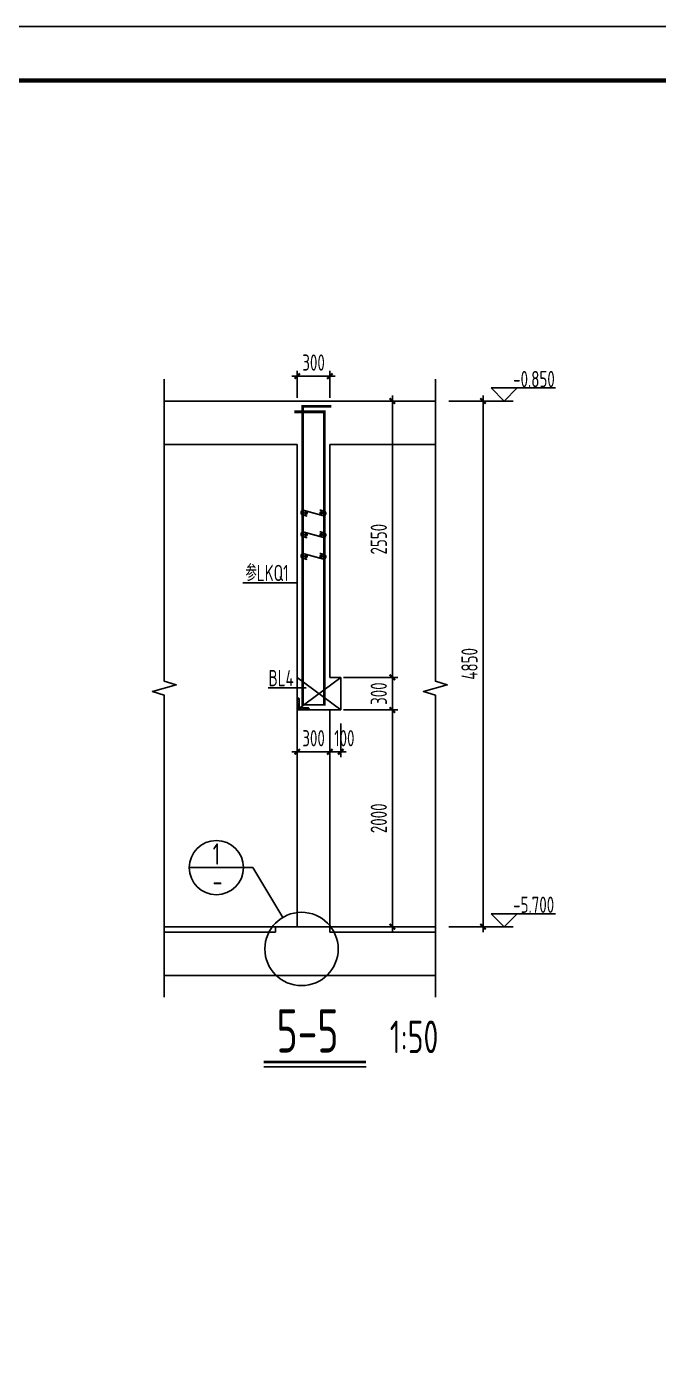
# Model space of a CAD drawing. Extents: x -502255 to 1362592, y -400300 to 332622.
# Drawn here: x 412449 to 418277, y -108203 to -96005 of the extents above; entities that cross this region are included whole.
import ezdxf
from ezdxf.enums import TextEntityAlignment as Align

# ---------------------------------------------------------------- set-up
doc = ezdxf.new("R2010")
doc.units = 0
doc.header["$LTSCALE"] = 1000
doc.header["$MEASUREMENT"] = 0
doc.linetypes.add('DASH', pattern=[0.35, 0.25, -0.1])
for name, color, linetype in [('0_XREF', 7, 'Continuous'), ('COLU_DE_NUM', 7, 'Continuous'), ('DIM', 3, 'Continuous'), ('ECA_TK', 7, 'Continuous'), ('hz', 7, 'Continuous'), ('PUB_DIM', 3, 'Continuous'), ('PUB_TEXT', 7, 'Continuous'), ('REIN', 1, 'Continuous'), ('RF-QT', 30, 'Continuous'), ('TEXT', 53, 'Continuous'), ('THIN', 7, 'Continuous'), ('tk', 7, 'Continuous'), ('WALL', 2, 'Continuous')]:
    doc.layers.add(name, color=color, linetype=linetype)
doc.layers.add('人防细线', color=142, linetype='Continuous', lineweight=18)
doc.styles.get("Standard").update_dxf_attribs({"font": 'tssdeng2.shx', "width": 0.7, "bigfont": '@@hztxt.shx'})
doc.styles.add('TSSD_Label', font='tssdeng2.shx', dxfattribs={"width": 0.7, "bigfont": 'tssdchn.shx'})
doc.styles.add('TSSD_Num', font='tssdeng.shx', dxfattribs={"width": 0.7, "bigfont": 'hztxt.shx'})
doc.styles.add('TSSD_Rein', font='tssdeng2.shx', dxfattribs={"width": 0.7, "bigfont": 'hztxt.shx'})
doc.dimstyles.new('TSSD_50_50', dxfattribs={"dimtxt": 150, "dimasz": 50, "dimexe": 50, "dimexo": 125, "dimgap": 50, "dimtad": 1, "dimdec": 0, "dimzin": 0, "dimdsep": 46, "dimtxsty": 'Standard', "dimblk": 'ARCHTICK', "dimcen": 0, "dimdle": 50, "dimclrt": 7, "dimadec": 0, "dimazin": 0, "dimtfac": 1, "dimtdec": 0, "dimtix": 1, "dimtmove": 2, "dimatfit": 3, "dimfxl": 1, "dimtolj": 1, "dimtzin": 0, "dimarcsym": 0})

# ---------------------------------------------------------------- blocks, each defined once
blk = doc.blocks.new('_ArchTick')
at = {"color": 0, "linetype": 'ByBlock', "const_width": 0.4}
blk.add_lwpolyline([(-0.5, -0.5), (0.5, 0.5)], dxfattribs=at)
blk = doc.blocks.new('*D1142')
at = {"layer": 'Defpoints', "color": 0, "transparency": 16777216}
for p in [(416218.6698559004, -99461.00959188984, 265.6068052496526), (416218.6698558694, -104311.0095918898, -150.0000000000291), (416658.5264402501, -104311.0095918898)]:
    blk.add_point(p, dxfattribs=at)
at = {"layer": 'DIM', "color": 0, "lineweight": -2, "transparency": 16777216}
for p, q in [((416343.6698559004, -99461.00959188984), (416708.5264402501, -99461.00959188984)), ((416658.5264402501, -99411.00959188984), (416658.5264402501, -104361.0095918898)), ((416343.6698558694, -104311.0095918898), (416708.5264402501, -104311.0095918898))]:
    blk.add_line(p, q, dxfattribs=at)
at = {"layer": 'DIM', "color": 0, "lineweight": -2, "transparency": 16777216, "xscale": 50, "yscale": 50, "zscale": 50}
for p, rotation in [((416658.5264402501, -99461.00959188984), 90), ((416658.5264402501, -104311.0095918898), 270)]:
    blk.add_blockref('_ArchTick', p, dxfattribs=dict(at, rotation=rotation))
at = {"layer": 'DIM', "color": 7, "transparency": 16777216, "insert": (416533.5264402501, -101886.0095918898), "char_height": 150, "attachment_point": 5, "rotation": 90}
blk.add_mtext('\\A1;4850', dxfattribs=at)
blk = doc.blocks.new('*D1143')
at = {"layer": 'Defpoints', "color": 0, "transparency": 16777216}
for p in [(415246.0138038049, -102311.0095918898, -308.5304308684642), (415822.195962475, -102311.0095918898), (415246.0138038173, -104311.0095918898, -137.1461812809668)]:
    blk.add_point(p, dxfattribs=at)
at = {"layer": 'DIM', "color": 0, "lineweight": -2, "transparency": 16777216}
for p, q in [((415371.0138038049, -102311.0095918898), (415872.195962475, -102311.0095918898)), ((415822.195962475, -104361.0095918898), (415822.195962475, -102261.0095918898)), ((415371.0138038173, -104311.0095918898), (415872.195962475, -104311.0095918898))]:
    blk.add_line(p, q, dxfattribs=at)
at = {"layer": 'DIM', "color": 0, "lineweight": -2, "transparency": 16777216, "xscale": 50, "yscale": 50, "zscale": 50}
for p, rotation in [((415822.195962475, -102311.0095918898), 90), ((415822.195962475, -104311.0095918898), 270)]:
    blk.add_blockref('_ArchTick', p, dxfattribs=dict(at, rotation=rotation))
at = {"layer": 'DIM', "color": 7, "transparency": 16777216, "insert": (415697.195962475, -103311.0095918898), "char_height": 150, "attachment_point": 5, "rotation": 90}
blk.add_mtext('\\A1;2000', dxfattribs=at)
blk = doc.blocks.new('*D1144')
at = {"layer": 'Defpoints', "color": 0, "transparency": 16777216}
for p in [(415246.0138038216, -99461.00959188984, -77.16169392534275), (415246.013803796, -102011.009591882, -407.115155995449), (415822.1959624636, -102011.009591882)]:
    blk.add_point(p, dxfattribs=at)
at = {"layer": 'DIM', "color": 0, "lineweight": -2, "transparency": 16777216}
for p, q in [((415371.0138038216, -99461.00959188984), (415872.1959624636, -99461.00959188984)), ((415822.1959624636, -99411.00959188984), (415822.1959624636, -102061.009591882)), ((415371.013803796, -102011.009591882), (415872.1959624636, -102011.009591882))]:
    blk.add_line(p, q, dxfattribs=at)
at = {"layer": 'DIM', "color": 0, "lineweight": -2, "transparency": 16777216, "xscale": 50, "yscale": 50, "zscale": 50}
for p, rotation in [((415822.1959624636, -99461.00959188984), 90), ((415822.1959624636, -102011.009591882), 270)]:
    blk.add_blockref('_ArchTick', p, dxfattribs=dict(at, rotation=rotation))
at = {"layer": 'DIM', "color": 7, "transparency": 16777216, "insert": (415697.1959624636, -100736.0095918859), "char_height": 150, "attachment_point": 5, "rotation": 90}
blk.add_mtext('\\A1;2550', dxfattribs=at)
blk = doc.blocks.new('*D1145')
at = {"layer": 'Defpoints', "color": 0, "transparency": 16777216}
for p in [(415246.013803796, -102011.009591882, -274.2535809509671), (415246.0138037935, -102311.009591882, -308.5304308684641), (415822.1959624636, -102311.009591882)]:
    blk.add_point(p, dxfattribs=at)
at = {"layer": 'DIM', "color": 0, "lineweight": -2, "transparency": 16777216}
for p, q in [((415822.1959624636, -102011.009591882), (415822.1959624636, -101961.009591882)), ((415371.013803796, -102011.009591882), (415872.1959624636, -102011.009591882)), ((415822.1959624636, -102011.009591882), (415822.1959624636, -102311.009591882)), ((415371.0138037935, -102311.009591882), (415872.1959624636, -102311.009591882)), ((415822.1959624636, -102311.009591882), (415822.1959624636, -102361.009591882))]:
    blk.add_line(p, q, dxfattribs=at)
at = {"layer": 'DIM', "color": 0, "lineweight": -2, "transparency": 16777216, "xscale": 50, "yscale": 50, "zscale": 50}
for p, rotation in [((415822.1959624636, -102011.009591882), 270), ((415822.1959624636, -102311.009591882), 90)]:
    blk.add_blockref('_ArchTick', p, dxfattribs=dict(at, rotation=rotation))
at = {"layer": 'DIM', "color": 7, "transparency": 16777216, "insert": (415697.1959624636, -102161.009591882), "char_height": 150, "attachment_point": 5, "rotation": 90}
blk.add_mtext('\\A1;300', dxfattribs=at)
blk = doc.blocks.new('*D1146')
at = {"layer": 'Defpoints', "color": 0, "transparency": 16777216}
for p in [(415246.0138037992, -102311.0095918666, -407.115155995449), (415346.0138037992, -102311.0095918821, -441.3920059129459), (415346.0138037992, -102697.2081061879)]:
    blk.add_point(p, dxfattribs=at)
at = {"layer": 'DIM', "color": 0, "lineweight": -2, "transparency": 16777216}
for p, q in [((415246.0138037992, -102436.0095918666), (415246.0138037992, -102747.2081061879)), ((415346.0138037992, -102436.0095918821), (415346.0138037992, -102747.2081061879)), ((415196.0138037992, -102697.2081061879), (415396.0138037992, -102697.2081061879))]:
    blk.add_line(p, q, dxfattribs=at)
at = {"layer": 'DIM', "color": 0, "lineweight": -2, "transparency": 16777216, "xscale": 50, "yscale": 50, "zscale": 50, "rotation": 180}
blk.add_blockref('_ArchTick', (415246.0138037992, -102697.2081061879), dxfattribs=at)
at = {"layer": 'DIM', "color": 0, "lineweight": -2, "transparency": 16777216, "xscale": 50, "yscale": 50, "zscale": 50}
blk.add_blockref('_ArchTick', (415346.0138037992, -102697.2081061879), dxfattribs=at)
at = {"layer": 'DIM', "color": 7, "transparency": 16777216, "insert": (415379.4187483523, -102572.2081061879), "char_height": 150, "attachment_point": 5}
blk.add_mtext('\\A1;100', dxfattribs=at)
blk = doc.blocks.new('*D1147')
at = {"layer": 'Defpoints', "color": 0, "transparency": 16777216}
for p in [(414946.0138037992, -102311.0095918898, -458.5304308685022), (415246.0138037806, -102311.0095918666, -407.115155995449), (414946.0138038217, -102697.2081061937)]:
    blk.add_point(p, dxfattribs=at)
at = {"layer": 'DIM', "color": 0, "lineweight": -2, "transparency": 16777216}
for p, q in [((414946.0138038065, -102436.0095918898), (414946.0138038246, -102747.2081061937)), ((415246.0138037879, -102436.0095918666), (415246.013803806, -102747.2081061763)), ((414946.0138038217, -102697.2081061937), (414896.0138038217, -102697.2081061966)), ((415246.0138038031, -102697.2081061763), (414946.0138038217, -102697.2081061937)), ((415246.0138038031, -102697.2081061763), (415296.0138038031, -102697.2081061734))]:
    blk.add_line(p, q, dxfattribs=at)
at = {"layer": 'DIM', "color": 0, "lineweight": -2, "transparency": 16777216, "xscale": 50, "yscale": 50, "zscale": 50}
blk.add_blockref('_ArchTick', (414946.0138038217, -102697.2081061937), dxfattribs=at)
at = {"layer": 'DIM', "color": 0, "lineweight": -2, "transparency": 16777216, "xscale": 50, "yscale": 50, "zscale": 50, "rotation": 180.0000000033351}
blk.add_blockref('_ArchTick', (415246.0138038031, -102697.2081061763), dxfattribs=at)
at = {"layer": 'DIM', "color": 7, "transparency": 16777216, "insert": (415096.0138038051, -102572.208106185), "char_height": 150, "attachment_point": 5, "rotation": 3.3350533056702886e-09}
blk.add_mtext('\\A1;300', dxfattribs=at)
blk = doc.blocks.new('*D1148')
at = {"layer": 'Defpoints', "color": 0, "transparency": 16777216}
for p in [(415246.0138038164, -99231.55686977557), (414946.013803835, -99556.9015695619, -274.2535809509672), (415246.0138038164, -99556.90156953868, -325.6688558240204)]:
    blk.add_point(p, dxfattribs=at)
at = {"layer": 'DIM', "color": 0, "lineweight": -2, "transparency": 16777216}
for p, q in [((414946.013803835, -99231.55686977557), (414896.013803835, -99231.55686977557)), ((414946.013803835, -99431.9015695619), (414946.013803835, -99181.55686977557)), ((414946.013803835, -99231.55686977557), (415246.0138038164, -99231.55686977557)), ((415246.0138038164, -99431.90156953868), (415246.0138038164, -99181.55686977557)), ((415246.0138038164, -99231.55686977557), (415296.0138038164, -99231.55686977557))]:
    blk.add_line(p, q, dxfattribs=at)
at = {"layer": 'DIM', "color": 0, "lineweight": -2, "transparency": 16777216, "xscale": 50, "yscale": 50, "zscale": 50}
blk.add_blockref('_ArchTick', (414946.013803835, -99231.55686977557), dxfattribs=at)
at = {"layer": 'DIM', "color": 0, "lineweight": -2, "transparency": 16777216, "xscale": 50, "yscale": 50, "zscale": 50, "rotation": 180}
blk.add_blockref('_ArchTick', (415246.0138038164, -99231.55686977557), dxfattribs=at)
at = {"layer": 'DIM', "color": 7, "transparency": 16777216, "insert": (415096.0138038257, -99106.55686977557), "char_height": 150, "attachment_point": 5}
blk.add_mtext('\\A1;300', dxfattribs=at)
blk = doc.blocks.new('MJ-U')
at = {"layer": 'WALL'}
h = blk.add_hatch(dxfattribs=at)
h.set_pattern_fill('ANSI31', color=6, scale=100, style=0)
h.set_pattern_definition([(45, (-873776.4609125886, -21584.62969364412), (-8.838834764831843, 8.838834764831844), [])])
h.paths.add_polyline_path([(-117.2434895858169, 0), (0, 0), (0, -118.4789451621473), (-20, -104.432258605957), (-20, -20), (-100.4030792638659, -20)])
at = {"layer": 'WALL', "color": 6}
blk.add_line((-117.2434895858169, 0), (-100.4030792638659, -20), dxfattribs=at)
at = {"layer": '人防细线', "color": 6}
for p, q in [((-117.2434895858169, 0), (0, 0)), ((-100.4030792638659, -20), (-117.2434895858169, 0)), ((0, 0), (0, -118.4789451621473)), ((-20, -20), (-100.4030792638659, -20)), ((-20, -104.432258605957), (-20, -20)), ((0, -118.4789451621473), (-20, -104.432258605957))]:
    blk.add_line(p, q, dxfattribs=at)
blk = doc.blocks.new('10B_A1')
at = {"layer": 'ECA_TK'}
blk.add_lwpolyline([(-8.197326678782701e-06, 8.393966709263623e-05), (840.9999918026731, 8.393966709263623e-05), (840.9999918026733, 594.0000839396671), (-8.197326678782701e-06, 594.0000839396671)], close=True, dxfattribs=at)
at = {"layer": 'ECA_TK', "const_width": 0.8}
blk.add_lwpolyline([(830.9999918026731, 10.00008393966709), (830.9999918026733, 584.0000839396671), (17.99999180267332, 584.0000839396671), (17.99999180267332, 10.00008393966709)], close=True, dxfattribs=at)

msp = doc.modelspace()

# ---------------------------------------------------------------- linework, layer by layer
for p, q in [((415346.0138037937, -102011.009591882, 158.530430868435), (414946.0138038052, -102311.009591882)), ((414946.0138038052, -102011.009591882, 158.530430868435), (415346.0138037937, -102311.009591882)), ((414946.0138038052, -102311.009591882), (414946.0138038167, -104311.0095918898, 132.8615750444818)), ((415246.0138038049, -102311.009591882), (415246.0138038163, -104311.0095918898, 132.8615750444818))]:
    msp.add_line(p, q)
at = {"color": 0, "linetype": 'ByBlock', "lineweight": -2}
msp.add_line((414449.8700052263, -103765.9364165536, 132.8615750444818), (413949.8700052263, -103765.9364165536, 132.8615750444818), dxfattribs=at)
at = {"const_width": 25, "elevation": 132.8615750444818}
for points in [[(414918.1060128761, -99561.00959188984), (415196.0138038165, -99561.00959188984), (415196.013803805, -102261.0095918795), (414996.0138038049, -102261.0095918692), (414996.0138038164, -99511.00959188984), (415259.4469627906, -99511.00959188984)], [(415579.4570982886, -105559.1525540625), (414636.5080972005, -105559.1525540625)]]:
    msp.add_lwpolyline(points, dxfattribs=at)
at = {"color": 0, "linetype": 'ByBlock', "lineweight": -2}
msp.add_circle((414199.8700052263, -103765.9364165536, 132.8615750444818), 250, dxfattribs=at)
msp.add_circle((414984.9514205089, -104516.4052046577, 132.8615750444818), 338.1651759184897)
at = {"layer": 'hz', "elevation": 132.8615750444818}
msp.add_lwpolyline([(414636.5080972005, -105604.1525540625), (415579.4570982886, -105604.1525540625)], dxfattribs=at)
at = {"layer": 'PUB_DIM'}
for p, q in [((416852.9886609722, -99461.00959188984, 132.8615750444818), (416732.9886609722, -99341.00959188984, 132.8615750444818)), ((416732.9886609722, -99341.00959188984, 132.8615750444818), (417325.4617378953, -99341.00959188984, 132.8615750444818)), ((416852.9886609722, -99461.00959188984, 132.8615750444818), (416972.9886609722, -99341.00959188984, 132.8615750444818)), ((416936.1839013189, -99461.00959188984, 132.8615750444818), (416671.2678422211, -99461.00959188984, 132.8615750444818)), ((416852.9886609722, -104311.0095918898, 132.8615750444818), (416732.9886609722, -104191.0095918898, 132.8615750444818)), ((416732.9886609722, -104191.0095918898, 132.8615750444818), (417325.4617378953, -104191.0095918898, 132.8615750444818)), ((416852.9886609722, -104311.0095918898, 132.8615750444818), (416972.9886609722, -104191.0095918898, 132.8615750444818)), ((416936.1839013189, -104311.0095918898, 132.8615750444818), (416671.2678422211, -104311.0095918898, 132.8615750444818))]:
    msp.add_line(p, q, dxfattribs=at)
at = {"layer": 'REIN', "ltscale": 0.3, "const_width": 15, "elevation": 282.8615750444818}
for points in [[(415037.5337445993, -100523.2450485374), (414999.4059099792, -100512.7875188544, -0.9976710513040715), (415004.2874372551, -100469.7300169618), (415185.2079107356, -100519.3520644904, 1.002334385360275), (415190.0894380115, -100476.2945625978), (415151.9616033913, -100465.8370329148)], [(415037.5337445993, -100923.2450485374), (414999.4059099792, -100912.7875188544, -0.9976710513040715), (415004.2874372551, -100869.7300169618), (415185.2079107356, -100919.3520644904, 1.002334385360275), (415190.0894380115, -100876.2945625978), (415151.9616033913, -100865.8370329148)]]:
    msp.add_lwpolyline(points, format="xyb", dxfattribs=at)
at = {"layer": 'REIN', "ltscale": 0.5, "const_width": 18, "elevation": 132.8615750444818}
for points in [[(415026.0138038296, -100503.6892383387, -1), (415026.0138038296, -100485.6892383387, -1)], [(415166.013803829, -100503.6892383387, 1), (415166.013803829, -100485.6892383387, 1)], [(415026.0138038296, -100703.6892383387, -1), (415026.0138038296, -100685.6892383387, -1)], [(415166.013803829, -100703.6892383387, 1), (415166.013803829, -100685.6892383387, 1)], [(415026.0138038296, -100903.6892383387, -1), (415026.0138038296, -100885.6892383387, -1)], [(415166.013803829, -100903.6892383387, 1), (415166.013803829, -100885.6892383387, 1)]]:
    msp.add_lwpolyline(points, format="xyb", close=True, dxfattribs=at)
at = {"layer": 'REIN', "linetype": 'DASH', "ltscale": 0.3, "const_width": 15, "elevation": 282.8615750444818}
msp.add_lwpolyline([(415037.5337445993, -100723.2450485374), (414999.4059099792, -100712.7875188544, -0.9976710513040715), (415004.2874372551, -100669.7300169618), (415185.2079107356, -100719.3520644904, 1.002334385360275), (415190.0894380115, -100676.2945625978), (415151.9616033913, -100665.8370329148)], format="xyb", dxfattribs=at)
at = {"layer": 'RF-QT'}
for p, q in [((413719.7258700887, -99461.00959188984), (416218.6698558694, -99461.00959188984)), ((413719.7258700887, -99861.00959188984), (414946.0138038164, -99861.00959188984)), ((414946.0138038049, -102311.009591882), (414946.0138038163, -99861.00959188987)), ((415246.0138038064, -102011.009591882), (415246.0138038165, -99861.00959188984)), ((415246.0138038166, -99861.00959188984), (416218.6698558694, -99861.00959188984)), ((415346.0138037937, -102011.009591882), (415246.0138038064, -102011.009591882)), ((415346.0138037937, -102311.009591882), (415346.0138037937, -102011.009591882)), ((414946.0138038049, -102311.009591882), (415346.0138037937, -102311.009591882)), ((413719.7258700887, -104311.0095918898), (414746.0138038165, -104311.0095918898)), ((413719.7258700887, -104361.0095918898), (414746.0138038165, -104361.0095918898)), ((414746.0138038165, -104361.0095918898), (414746.0138038165, -104311.0095918898)), ((414746.0138038165, -104311.0095918898), (415246.0138038165, -104311.0095918898)), ((415246.0138038165, -104311.0095918898), (416218.6698558694, -104311.0095918898)), ((415246.0138038165, -104311.0095918898), (415246.0138038165, -104361.0095918898)), ((415246.0138038165, -104361.0095918898), (416218.6698558694, -104361.0095918898)), ((413719.7258700887, -104761.0095918898), (416218.6698558694, -104761.0095918898))]:
    msp.add_line(p, q, dxfattribs=at)
at = {"layer": 'TEXT', "ltscale": 100}
msp.add_line((414943.4815441742, -101138.0793605627, 132.8615750444818), (414443.9888264555, -101138.0793605627, 132.8615750444818), dxfattribs=at)
at = {"layer": 'TEXT'}
msp.add_line((414676.4169144764, -102108.4728743368, 158.530430868435), (415026.2868943778, -102108.4728743368, 158.530430868435), dxfattribs=at)
at = {"layer": 'THIN'}
for p, q in [((414535.4379502829, -103765.9364165536, 132.8615750444818), (414449.8700052263, -103765.9364165536, 132.8615750444818)), ((414811.1851616775, -104226.3000969886, 132.8615750444818), (414535.4379502829, -103765.9364165536, 132.8615750444818))]:
    msp.add_line(p, q, dxfattribs=at)
at = {"layer": 'THIN', "elevation": 132.8615750444818}
for points in [[(413719.7258700887, -104961.0095918898), (413719.7258700887, -102176.0095918898), (413609.7258700887, -102141.0095918898), (413829.7258700887, -102081.0095918898), (413719.7258700887, -102046.0095918898), (413719.7258700887, -99261.00959188984)], [(416218.6698558694, -104961.0095918898), (416218.6698558694, -102176.0095918898), (416108.6698558694, -102141.0095918898), (416328.6698558694, -102081.0095918898), (416218.6698558694, -102046.0095918898), (416218.6698558694, -99261.00959188984)]]:
    msp.add_lwpolyline(points, dxfattribs=at)

# ---------------------------------------------------------------- block references
at = {"layer": '0_XREF', "xscale": -1, "rotation": 90}
msp.add_blockref('MJ-U', (414946.0138038052, -102311.009591882), dxfattribs=at)
at = {"layer": 'tk', "xscale": 50, "yscale": 50, "zscale": 50}
msp.add_blockref('10B_A1', (392831.9004830628, -125705.401760252), dxfattribs=at)

# ---------------------------------------------------------------- texts
at = {"color": 0, "linetype": 'ByBlock', "lineweight": -2, "style": 'TSSD_Num', "width": 0.7}
for tag, text, p in [('1', '1', (414199.8700052263, -103640.9364165536, 132.8615750444818)), ('-', 'A', (414210.6392359956, -103890.9364165536, 132.8615750444818))]:
    msp.add_attdef(tag, text=text, height=200, dxfattribs=at).set_placement(p, align=Align.MIDDLE_CENTER)
at = {"layer": 'COLU_DE_NUM', "style": 'TSSD_Label', "width": 0.7}
for s, height, p in [('5-5', 400, (414754.9684589949, -105471.9090924457, 132.8615750444818)), ('1:50', 300, (415798.1693543979, -105477.2594818526, 132.8615750444818))]:
    msp.add_text(s, height=height, dxfattribs=at).set_placement(p)
at = {"layer": 'PUB_TEXT', "width": 0.7}
for s, p in [('-0.850', (416936.5386609722, -99333.48199837217, 132.8615750444818)), ('-5.700', (416936.5386609722, -104183.4819983722, 132.8615750444818))]:
    msp.add_text(s, height=150, dxfattribs=at).set_placement(p)
at = {"layer": 'TEXT', "ltscale": 100, "style": 'TSSD_Rein', "width": 0.7}
for s, p in [('参LKQ1', (414467.9487644801, -101122.2530421642, 132.8615750444818)), ('BL4', (414680.2327298091, -102092.3353736502, 158.530430868435))]:
    msp.add_text(s, height=150, dxfattribs=at).set_placement(p)

# ---------------------------------------------------------------- dimensions: what is measured, and where the dimension line sits
at = {"layer": 'DIM'}
for base, p1, p2, angle, picture, middle in [((415246.0138038164, -99231.55686977557, 282.8615750444907), (414946.013803835, -99556.9015695619, 8.607994093523473), (415246.0138038164, -99556.90156953868, -42.80728077952972), 3.335053305670289e-09, '*D1148', (415096.0138038257, -99106.55686977557, 282.8615750444907)), ((415822.1959624636, -102011.009591882, 282.8615750445109), (415246.0138038216, -99461.00959188984, 205.6998811191682), (415246.013803796, -102011.009591882, -124.2535809509381), 270, '*D1144', (415697.1959624636, -100736.0095918859, 282.8615750445109)), ((416658.5264402501, -104311.0095918898, 282.8615750445109), (416218.6698559004, -99461.00959188984, 548.4683802941635), (416218.6698558694, -104311.0095918898, 132.8615750444818), 270, '*D1142', (416533.5264402501, -101886.0095918898, 282.8615750445109)), ((415822.1959624636, -102311.009591882, 150.0000000000291), (415246.013803796, -102011.009591882, -124.2535809509381), (415246.0138037935, -102311.009591882, -158.530430868435), 270, '*D1145', (415697.1959624636, -102161.009591882, 150.0000000000291)), ((414946.0138038217, -102697.2081061937, 282.8615750444907), (415246.0138037806, -102311.0095918666, -124.2535809509583), (414946.0138037992, -102311.0095918898, -175.6688558240115), 180.0000000033351, '*D1147', (415096.0138038051, -102572.208106185, 282.8615750444907)), ((415822.195962475, -102311.0095918898, 132.8615750444527), (415246.0138038173, -104311.0095918898, -4.284606236514122), (415246.0138038049, -102311.0095918898, -175.6688558240115), 90, '*D1143', (415697.195962475, -103311.0095918898, 132.8615750444527))]:
    dim = msp.add_linear_dim(base=base, p1=p1, p2=p2, angle=angle, dimstyle='TSSD_50_50', dxfattribs=at)
    dim.commit()
    dim.dimension.update_dxf_attribs({"geometry": picture, "text_midpoint": middle})
dim = msp.add_linear_dim(base=(415346.0138037992, -102697.2081061879, 282.8615750444907), p1=(415246.0138037992, -102311.0095918666, -124.2535809509583), p2=(415346.0138037992, -102311.0095918821, -158.5304308684553), angle=359.9999999966649, dimstyle='TSSD_50_50', dxfattribs=at)
dim.commit()
dim.dimension.update_dxf_attribs({"geometry": '*D1146', "text_midpoint": (415379.4187483523, -102572.2081061879, 282.8615750444907), "dimtype": 160})

doc.saveas('drawing.dxf')
